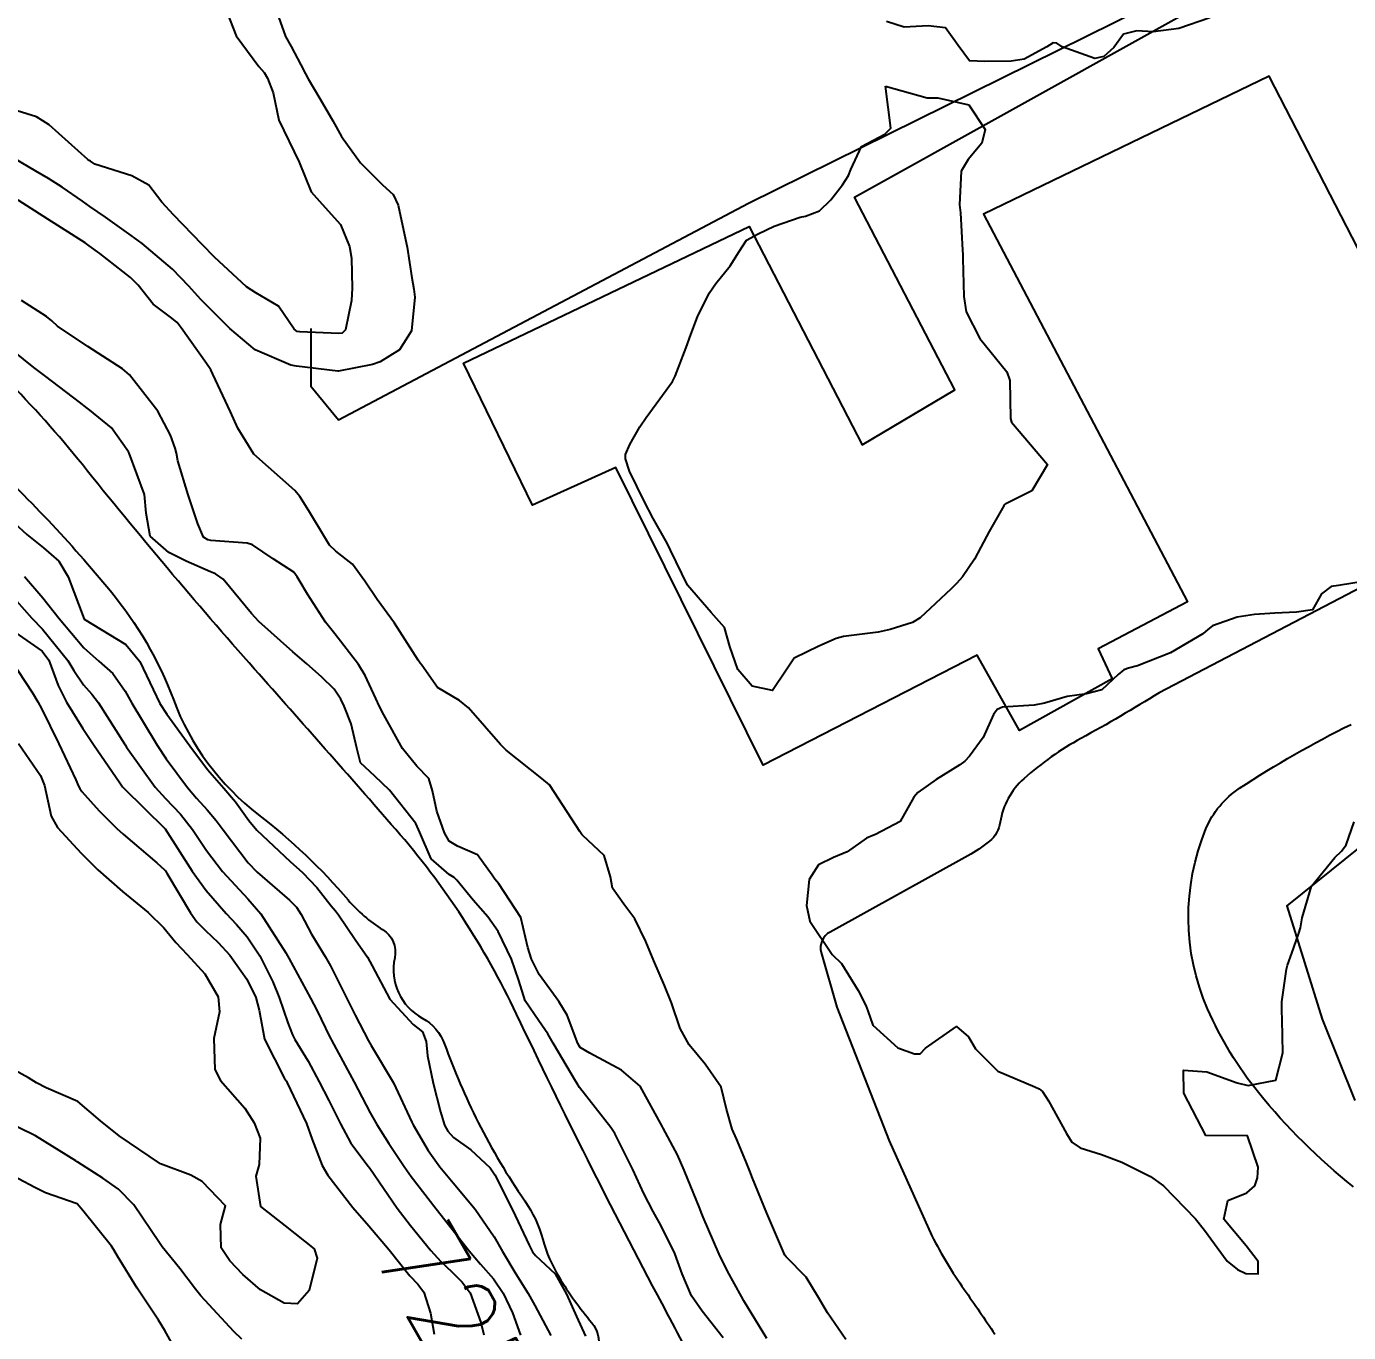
# Model space of a CAD drawing. Header units: metres. Extents: x 318500 to 325275, y 7408834 to 7428799.
# Drawn here: x 322797.9 to 322861.2, y 7418148.9 to 7418211.4 of the extents above; entities that cross this region are included whole.
import ezdxf
from ezdxf.enums import TextEntityAlignment as Align

# ---------------------------------------------------------------- set-up
doc = ezdxf.new("R2010")
doc.units = ezdxf.units.M
doc.header["$MEASUREMENT"] = 0
for name, color, linetype in [('Cotas', 45, 'Continuous'), ('Curvas de Nivel 1m', 11, 'Continuous'), ('Curvas de Nivel 5m', 15, 'Continuous'), ('Divisas', 45, 'Continuous'), ('Edificações', 30, 'Continuous'), ('Hidrografia', 140, 'Continuous'), ('Vias Primárias', 230, 'Continuous')]:
    doc.layers.add(name, color=color, linetype=linetype)
doc.styles.add('Style-STANDARD', font='STANDARD.shx')

msp = doc.modelspace()

# ---------------------------------------------------------------- linework, layer by layer
at = {"layer": 'Curvas de Nivel 1m', "flags": 128}
for points, elevation in [([(322807.228, 7418212.818), (322807.942, 7418210.961), (322809.035, 7418209.494), (322809.29, 7418209.204), (322809.449, 7418208.944), (322809.72, 7418208.239), (322809.994, 7418206.935), (322810.97, 7418204.92), (322811.544, 7418203.499), (322812.071, 7418202.903), (322812.936, 7418201.936), (322813.366, 7418200.886), (322813.466, 7418200.33), (322813.495, 7418198.884), (322813.467, 7418198.301), (322813.178, 7418196.887), (322813.018, 7418196.739), (322812.867, 7418196.71), (322810.995, 7418196.791), (322810.868, 7418196.818), (322810.719, 7418196.922), (322809.971, 7418198.024), (322808.887, 7418198.667), (322808.439, 7418198.955), (322806.911, 7418200.368), (322806.322, 7418200.979), (322804.941, 7418202.4), (322804.398, 7418203.008), (322803.763, 7418203.822), (322802.962, 7418204.27), (322801.19, 7418204.825), (322800.969, 7418204.963), (322800.916, 7418204.997), (322800.846, 7418205.052), (322798.994, 7418206.705), (322798.392, 7418207.089), (322797.006, 7418207.527)], 726), ([(322837.138, 7418148.556), (322836.249, 7418149.835), (322835.823, 7418150.577), (322835.23, 7418151.546), (322834.279, 7418152.522), (322834.22, 7418152.601), (322834.168, 7418152.714), (322833.357, 7418154.61), (322832.662, 7418156.29), (322832.537, 7418156.618), (322832.345, 7418157.099), (322831.891, 7418158.162), (322831.697, 7418158.63), (322831.416, 7418159.593), (322831.168, 7418160.638), (322830.406, 7418161.744), (322829.628, 7418162.662), (322829.204, 7418163.444), (322828.793, 7418164.675), (322828.453, 7418165.514), (322827.934, 7418166.685), (322827.561, 7418167.612), (322827.036, 7418168.695), (322826.507, 7418169.399), (322825.966, 7418170.16), (322825.862, 7418170.71), (322825.557, 7418171.737), (322824.549, 7418172.688), (322824.525, 7418172.706), (322824.503, 7418172.731), (322824.4, 7418172.885), (322823.19, 7418174.751), (322822.946, 7418175.116), (322822.587, 7418175.417), (322820.869, 7418176.777), (322820.604, 7418177.045), (322819.074, 7418178.803), (322818.635, 7418179.15), (322817.592, 7418179.773), (322816.829, 7418180.837), (322816.757, 7418180.944), (322816.654, 7418181.085), (322815.532, 7418182.851), (322814.697, 7418183.985), (322814.112, 7418184.869), (322813.516, 7418185.677), (322812.724, 7418186.296), (322812.423, 7418186.591), (322812.227, 7418186.898), (322811.43, 7418188.23), (322811.002, 7418188.916), (322810.764, 7418189.2), (322808.79, 7418190.94), (322808.029, 7418192.185), (322807.67, 7418192.961), (322806.837, 7418194.772), (322806.734, 7418194.972), (322806.534, 7418195.285), (322805.32, 7418196.993), (322805.117, 7418197.241), (322804.874, 7418197.449), (322803.981, 7418198.114), (322803.254, 7418199.025), (322802.896, 7418199.397), (322801.417, 7418200.54), (322800.918, 7418200.911), (322800.714, 7418201.053), (322798.937, 7418202.193), (322797.511, 7418203.102)], 724), ([(322833.347, 7418148.609), (322832.257, 7418150.408), (322832.132, 7418150.622), (322831.473, 7418151.833), (322831.072, 7418152.638), (322830.306, 7418154.413), (322830.212, 7418154.651), (322830.139, 7418154.827), (322829.394, 7418156.664), (322829.076, 7418157.398), (322828.394, 7418158.679), (322828.361, 7418158.746), (322827.281, 7418160.691), (322826.401, 7418161.455), (322824.875, 7418162.261), (322824.417, 7418162.541), (322824.296, 7418162.732), (322823.788, 7418164.094), (322823.397, 7418164.746), (322822.459, 7418166.036), (322822.082, 7418166.764), (322821.912, 7418167.332), (322821.568, 7418168.769), (322820.516, 7418170.369), (322820.328, 7418170.593), (322820.21, 7418170.785), (322819.504, 7418171.765), (322818.54, 7418172.175), (322818.138, 7418172.41), (322817.914, 7418172.82), (322817.547, 7418173.844), (322817.35, 7418174.828), (322817.176, 7418175.421), (322816.592, 7418176.005), (322815.905, 7418176.847), (322815.021, 7418178.459), (322814.817, 7418178.858), (322814.634, 7418179.242), (322814.119, 7418180.343), (322813.806, 7418180.873), (322812.672, 7418182.335), (322812.222, 7418182.897), (322811.365, 7418184.245), (322810.966, 7418184.916), (322810.871, 7418185.077), (322810.714, 7418185.29), (322809.713, 7418185.937), (322808.727, 7418186.602), (322808.47, 7418186.687), (322806.728, 7418186.804), (322806.592, 7418186.836), (322806.386, 7418186.975), (322806.114, 7418187.605), (322805.646, 7418188.987), (322805.161, 7418190.618), (322805.092, 7418190.995), (322805.032, 7418191.236), (322804.798, 7418191.845), (322804.192, 7418193.006), (322802.836, 7418194.743), (322802.513, 7418195.025), (322800.856, 7418196.101), (322799.4, 7418197.072), (322799.117, 7418197.321), (322798.875, 7418197.539), (322797.674, 7418198.3)], 723), ([(322831.256, 7418148.635), (322830.249, 7418149.92), (322829.752, 7418150.658), (322829.305, 7418151.699), (322828.947, 7418152.67), (322828.3, 7418154.006), (322827.908, 7418154.684), (322827.459, 7418155.552), (322826.935, 7418156.694), (322826.352, 7418157.877), (322826.068, 7418158.416), (322825.884, 7418158.707), (322824.388, 7418160.627), (322824.321, 7418160.731), (322824.213, 7418160.912), (322823.129, 7418162.749), (322822.871, 7418163.2), (322822.431, 7418163.814), (322821.784, 7418164.767), (322821.476, 7418165.749), (322821.127, 7418166.773), (322820.49, 7418168.085), (322819.993, 7418168.788), (322819.3, 7418169.59), (322818.517, 7418170.553), (322818.39, 7418170.683), (322818.152, 7418170.816), (322817.277, 7418171.574), (322816.746, 7418172.837), (322816.556, 7418173.268), (322815.291, 7418174.853), (322814.587, 7418175.524), (322813.893, 7418176.173), (322813.722, 7418176.873), (322813.459, 7418178.036), (322813.123, 7418178.883), (322812.965, 7418179.217), (322812.638, 7418179.686), (322812.035, 7418180.29), (322811.33, 7418180.91), (322810.658, 7418181.485), (322809.034, 7418182.936), (322808.686, 7418183.312), (322807.321, 7418184.961), (322806.958, 7418185.212), (322806.713, 7418185.312), (322805.548, 7418185.817), (322804.722, 7418186.23), (322803.838, 7418187.009), (322803.641, 7418188.117), (322803.555, 7418189.012), (322802.824, 7418190.986), (322802.81, 7418191.02), (322802.79, 7418191.06), (322801.976, 7418192.207), (322800.946, 7418193.048), (322800.811, 7418193.145), (322800.448, 7418193.423), (322798.834, 7418194.656), (322798.271, 7418195.086), (322796.857, 7418196.216)], 722), ([(322796.746, 7418188.182), (322797.929, 7418187.088), (322798.724, 7418186.46), (322799.461, 7418185.812), (322799.909, 7418185.062), (322800.68, 7418183.05), (322802.662, 7418181.835), (322803.335, 7418181.013), (322803.974, 7418179.669), (322804.301, 7418179.003), (322804.622, 7418178.495), (322805.733, 7418176.983), (322806.583, 7418175.848), (322807.355, 7418174.958), (322807.915, 7418174.301), (322808.555, 7418173.401), (322808.934, 7418172.936), (322810.528, 7418171.442), (322811.124, 7418170.911), (322811.81, 7418170.201), (322812.504, 7418169.319), (322812.701, 7418169.086), (322812.853, 7418168.885), (322813.642, 7418167.713), (322814.242, 7418166.863), (322814.464, 7418166.452), (322815.305, 7418164.851), (322816.428, 7418163.644), (322816.873, 7418163.282), (322817.042, 7418162.831), (322817.105, 7418162.134), (322817.381, 7418160.825), (322817.727, 7418159.462), (322817.925, 7418158.817), (322818.074, 7418158.531), (322818.354, 7418158.236), (322819.185, 7418157.634), (322820.115, 7418156.783), (322820.335, 7418156.45), (322821.179, 7418154.771), (322821.972, 7418153.076), (322822.13, 7418152.762), (322822.278, 7418152.575), (322823.224, 7418151.7), (322823.769, 7418150.737), (322824.244, 7418149.658), (322824.673, 7418148.723)], 722), ([(322797.811, 7418185.089), (322798.695, 7418184.06), (322799.474, 7418183.068), (322800.659, 7418181.677), (322801.378, 7418181.039), (322802.05, 7418180.435), (322802.636, 7418179.596), (322802.962, 7418179.017), (322803.459, 7418178.17), (322804.163, 7418177.004), (322804.59, 7418176.354), (322805.614, 7418174.984), (322806.057, 7418174.47), (322806.559, 7418173.908), (322806.996, 7418173.405), (322807.333, 7418172.958), (322808.527, 7418171.377), (322808.948, 7418170.936), (322810.5, 7418169.587), (322810.836, 7418169.256), (322811.06, 7418168.911), (322811.551, 7418167.969), (322812.205, 7418166.894), (322812.463, 7418166.444), (322813.247, 7418164.878), (322813.646, 7418164.085), (322814.282, 7418162.862), (322814.417, 7418162.63), (322815.479, 7418160.849), (322816.362, 7418158.963), (322816.422, 7418158.839), (322817.134, 7418157.614), (322817.701, 7418156.82), (322818.329, 7418156.06), (322819.39, 7418154.794), (322820.291, 7418153.481), (322820.691, 7418152.776), (322821.338, 7418151.701), (322821.923, 7418150.763), (322822.251, 7418150.191), (322823.011, 7418148.748)], 723), ([(322796.705, 7418184.743), (322798.162, 7418183.085), (322798.672, 7418182.567), (322799.893, 7418181.061), (322800.175, 7418180.587), (322800.638, 7418179.893), (322801.041, 7418179.451), (322801.352, 7418179.039), (322802.601, 7418177.068), (322802.632, 7418177.02), (322802.698, 7418176.92), (322804.067, 7418175.005), (322804.565, 7418174.455), (322805.283, 7418173.714), (322805.862, 7418172.98), (322806.535, 7418171.971), (322807.3, 7418170.958), (322808.501, 7418169.661), (322809.133, 7418168.934), (322810.323, 7418167.07), (322810.41, 7418166.921), (322810.468, 7418166.819), (322811.514, 7418164.904), (322811.824, 7418164.292), (322812.422, 7418163.064), (322812.479, 7418162.947), (322812.51, 7418162.889), (322812.623, 7418162.681), (322813.601, 7418160.872), (322814.368, 7418159.418), (322814.684, 7418158.857), (322815.253, 7418157.949), (322815.992, 7418156.843), (322816.333, 7418156.36), (322817.523, 7418154.822), (322818.295, 7418153.834), (322819.1, 7418152.798), (322819.648, 7418152.164), (322820.267, 7418151.459), (322820.736, 7418150.775), (322821.178, 7418149.839), (322821.558, 7418148.767)], 724), ([(322862.085, 7418184.871), (322860.716, 7418184.647), (322860.37, 7418184.601), (322859.894, 7418184.262), (322859.472, 7418183.495), (322858.697, 7418183.385), (322857.666, 7418183.325), (322856.694, 7418183.264), (322855.865, 7418183.146), (322854.686, 7418182.721), (322854.466, 7418182.551), (322854.219, 7418182.337), (322852.671, 7418181.428), (322851.094, 7418180.813), (322850.663, 7418180.697), (322850.439, 7418180.616), (322850.172, 7418180.395), (322849.386, 7418179.665), (322848.646, 7418179.474), (322847.73, 7418179.337), (322846.639, 7418179.023), (322846.154, 7418178.931), (322844.635, 7418178.827), (322844.381, 7418178.726), (322844.197, 7418178.474), (322843.71, 7418177.383), (322843.059, 7418176.485), (322842.834, 7418176.251), (322842.596, 7418176.076), (322841.457, 7418175.375), (322840.582, 7418174.743), (322840.391, 7418174.523), (322839.739, 7418173.356), (322838.553, 7418172.728), (322838.418, 7418172.686), (322838.123, 7418172.554), (322837.196, 7418171.907), (322836.536, 7418171.641), (322835.829, 7418171.282), (322835.372, 7418170.587), (322835.248, 7418169.329), (322835.406, 7418168.586), (322836.476, 7418166.987), (322836.918, 7418166.563), (322837.728, 7418165.274), (322838.092, 7418164.545), (322838.191, 7418164.297), (322838.431, 7418163.613), (322839.619, 7418162.528), (322840.416, 7418162.232), (322840.693, 7418162.239), (322840.94, 7418162.512), (322842.431, 7418163.542), (322842.998, 7418163.053), (322843.337, 7418162.476), (322844.404, 7418161.411), (322846.178, 7418160.658), (322846.392, 7418160.567), (322846.54, 7418160.438), (322846.829, 7418159.988), (322847.688, 7418158.42), (322847.953, 7418158.013), (322848.353, 7418157.743), (322849.377, 7418157.422), (322850.347, 7418157.049), (322851.715, 7418156.366), (322852.333, 7418155.923), (322853.87, 7418154.337), (322854.302, 7418153.796), (322855.393, 7418152.313), (322855.874, 7418151.904), (322856.274, 7418151.715), (322856.869, 7418151.699), (322856.87, 7418152.294), (322856.291, 7418153.048), (322855.223, 7418154.316), (322855.42, 7418155.217), (322856.329, 7418155.584), (322856.715, 7418155.916), (322856.841, 7418156.295), (322856.866, 7418156.816), (322856.36, 7418158.31), (322854.36, 7418158.33), (322853.311, 7418160.346), (322853.296, 7418161.457), (322854.406, 7418161.371), (322855.863, 7418160.85), (322856.396, 7418160.715), (322857.71, 7418160.98), (322858.055, 7418162.285), (322858.024, 7418163.874), (322857.998, 7418164.287), (322858.002, 7418164.731), (322858.219, 7418166.284), (322858.271, 7418166.485), (322858.482, 7418167.054), (322858.804, 7418167.967), (322858.904, 7418168.274), (322858.982, 7418168.75), (322859.421, 7418170.266), (322860.541, 7418171.637), (322860.856, 7418171.936), (322861.076, 7418172.245), (322861.466, 7418173.341)], 724), ([(322797.167, 7418181.095), (322798.207, 7418179.511), (322798.451, 7418179.082), (322798.625, 7418178.76), (322799.452, 7418177.067), (322800.28, 7418175.349), (322800.409, 7418175.052), (322800.459, 7418174.941), (322800.567, 7418174.795), (322801.393, 7418173.872), (322802.244, 7418173.025), (322802.546, 7418172.746), (322804.154, 7418171.375), (322804.521, 7418171.047), (322804.558, 7418170.999), (322804.635, 7418170.882), (322805.763, 7418168.981), (322806.066, 7418168.557), (322806.482, 7418168.146), (322807.085, 7418167.57), (322807.638, 7418166.952), (322808.453, 7418165.814), (322808.89, 7418164.935), (322809.042, 7418164.323), (322809.306, 7418162.931), (322810.26, 7418161.053), (322810.35, 7418160.92), (322810.389, 7418160.849), (322811.317, 7418158.906), (322811.59, 7418158.139), (322812.06, 7418156.894), (322812.333, 7418156.422), (322813.541, 7418154.872), (322814.297, 7418153.997), (322815.266, 7418152.85), (322816.268, 7418151.601), (322816.637, 7418151.208), (322816.935, 7418150.83), (322817.252, 7418149.818), (322817.427, 7418148.822)], 726), ([(322797.527, 7418177.091), (322798.577, 7418175.552), (322798.769, 7418175.077), (322799.097, 7418173.614), (322799.39, 7418173.067), (322800.532, 7418171.848), (322801.331, 7418171.038), (322802.505, 7418170.005), (322803.735, 7418169.008), (322804.483, 7418168.267), (322805.056, 7418167.572), (322805.608, 7418166.983), (322806.456, 7418166.06), (322807.086, 7418164.96), (322807.145, 7418164.244), (322806.879, 7418162.963), (322806.922, 7418161.489), (322807.198, 7418160.958), (322808.37, 7418159.637), (322808.815, 7418158.935), (322809.094, 7418158.192), (322809.056, 7418156.933), (322808.892, 7418156.374), (322809.111, 7418154.932), (322810.296, 7418153.995), (322811.684, 7418152.899), (322811.833, 7418152.454), (322811.437, 7418150.902), (322810.89, 7418150.271), (322810.251, 7418150.301), (322809.112, 7418150.931), (322808.267, 7418151.673), (322807.653, 7418152.329), (322807.227, 7418152.956), (322807.193, 7418154.06), (322807.444, 7418154.953), (322806.327, 7418156.122), (322805.78, 7418156.427), (322804.33, 7418156.972), (322804.274, 7418157.001), (322802.349, 7418158.302), (322801.459, 7418159.034), (322800.374, 7418159.961), (322798.852, 7418160.604), (322798.386, 7418160.844), (322798.006, 7418161.084), (322796.399, 7418161.964)], 727), ([(322808.225, 7418148.583), (322807.838, 7418148.946), (322806.255, 7418150.653), (322805.994, 7418150.974), (322805.25, 7418151.966), (322804.412, 7418152.998), (322804.283, 7418153.183), (322803.058, 7418155.013), (322802.317, 7418155.756), (322801.571, 7418156.28), (322800.362, 7418157.05), (322800.33, 7418157.073), (322800.267, 7418157.115), (322798.349, 7418158.317), (322796.743, 7418159.096)], 726)]:
    msp.add_lwpolyline(points, dxfattribs=dict(at, elevation=elevation))
at = {"layer": 'Curvas de Nivel 5m', "elevation": 725, "flags": 128}
for points in [[(322809.897, 7418212.108), (322810.312, 7418210.931), (322810.574, 7418210.456), (322811.037, 7418209.585), (322811.261, 7418209.146), (322811.394, 7418208.915), (322811.954, 7418207.968), (322812.57, 7418206.896), (322812.989, 7418206.149), (322813.906, 7418204.881), (322814.96, 7418203.832), (322815.463, 7418203.371), (322815.706, 7418202.859), (322815.905, 7418201.886), (322816.131, 7418200.852), (322816.361, 7418199.385), (322816.448, 7418198.847), (322816.494, 7418198.454), (322816.336, 7418196.848), (322815.771, 7418195.942), (322814.847, 7418195.363), (322814.482, 7418195.237), (322812.84, 7418194.911), (322812.82, 7418194.91), (322810.843, 7418195.147), (322810.567, 7418195.202), (322808.855, 7418195.941), (322807.646, 7418196.962), (322806.877, 7418197.718), (322806.251, 7418198.346), (322805.688, 7418198.988), (322804.902, 7418199.796), (322803.45, 7418201.022), (322802.926, 7418201.417), (322801.698, 7418202.283), (322800.946, 7418202.802), (322800.585, 7418203.055), (322799.615, 7418203.728), (322798.961, 7418204.132), (322798.362, 7418204.487), (322797.305, 7418205.105)], [(322854.558, 7418211.821), (322853.07, 7418211.311), (322851.846, 7418211.157), (322851.068, 7418211.207), (322850.423, 7418211.04), (322849.967, 7418210.401), (322849.486, 7418209.973), (322849.052, 7418209.888), (322847.495, 7418210.433), (322847.235, 7418210.611), (322847.062, 7418210.638), (322846.747, 7418210.445), (322845.661, 7418209.851), (322845.049, 7418209.761), (322843.786, 7418209.745), (322843.049, 7418209.777), (322842.51, 7418210.498), (322841.907, 7418211.346), (322841.069, 7418211.444), (322839.917, 7418211.386), (322839.071, 7418211.649)], [(322797.348, 7418182.415), (322798.656, 7418181.511), (322798.979, 7418181.075), (322799.431, 7418179.862), (322799.826, 7418179.062), (322800.611, 7418177.809), (322801.113, 7418177.042), (322802.381, 7418175.215), (322802.509, 7418175.021), (322802.536, 7418174.987), (322802.569, 7418174.953), (322804.55, 7418173), (322805.84, 7418170.98), (322806.506, 7418170.049), (322807.463, 7418168.955), (322807.968, 7418168.431), (322808.479, 7418167.84), (322809.08, 7418166.934), (322809.705, 7418165.674), (322810.008, 7418164.924), (322810.422, 7418163.712), (322810.64, 7418163.143), (322810.76, 7418162.915), (322811.39, 7418161.89), (322811.919, 7418160.897), (322812.377, 7418160.009), (322812.941, 7418158.881), (322813.439, 7418157.961), (322814.269, 7418156.861), (322814.339, 7418156.767), (322815.663, 7418154.846), (322816.298, 7418154.016), (322817.26, 7418152.825), (322817.746, 7418152.29), (322818.27, 7418151.807), (322818.773, 7418151.31), (322819.143, 7418150.797), (322819.658, 7418149.37), (322819.811, 7418148.786)], [(322804.939, 7418148.269), (322804.541, 7418148.995), (322804.237, 7418149.485), (322803.217, 7418151.01), (322802.275, 7418152.544), (322802.1, 7418152.845), (322801.98, 7418153.024), (322800.616, 7418154.734), (322800.337, 7418155.05), (322798.827, 7418155.585), (322798.318, 7418155.839), (322796.75, 7418156.672)]]:
    msp.add_lwpolyline(points, dxfattribs=at)
msp.add_lwpolyline([(322839.03, 7418208.55), (322841.022, 7418208.002), (322841.532, 7418208.002), (322843.018, 7418207.669), (322843.808, 7418206.482), (322843.648, 7418205.829), (322842.986, 7418205.054), (322842.647, 7418204.495), (322842.575, 7418202.876), (322842.618, 7418202.495), (322842.711, 7418200.705), (322842.725, 7418200.493), (322842.733, 7418200.308), (322842.788, 7418198.492), (322842.889, 7418197.757), (322843.543, 7418196.483), (322844.846, 7418194.883), (322844.981, 7418194.468), (322845.009, 7418192.654), (322845.06, 7418192.466), (322846.79, 7418190.44), (322846.03, 7418189.193), (322844.761, 7418188.551), (322844.721, 7418188.51), (322844.697, 7418188.471), (322843.988, 7418187.238), (322843.59, 7418186.482), (322843.294, 7418185.922), (322842.719, 7418185.072), (322842.446, 7418184.762), (322842.172, 7418184.498), (322841.417, 7418183.792), (322840.689, 7418183.107), (322840.326, 7418182.885), (322839.258, 7418182.541), (322838.679, 7418182.415), (322837.024, 7418182.22), (322836.676, 7418182.12), (322835.837, 7418181.748), (322834.666, 7418181.168), (322834.284, 7418180.606), (322833.627, 7418179.634), (322832.648, 7418179.834), (322831.966, 7418180.637), (322831.577, 7418181.735), (322831.32, 7418182.644), (322830.691, 7418183.363), (322829.554, 7418184.667), (322828.735, 7418186.339), (322828.581, 7418186.682), (322827.915, 7418187.856), (322827.477, 7418188.699), (322826.781, 7418190.133), (322826.58, 7418190.712), (322826.585, 7418190.92), (322826.8, 7418191.405), (322827.267, 7418192.249), (322827.567, 7418192.699), (322828.837, 7418194.42), (322828.966, 7418194.678), (322829.487, 7418196.044), (322829.719, 7418196.667), (322830.037, 7418197.509), (322830.588, 7418198.655), (322830.905, 7418199.118), (322831.593, 7418199.963), (322832.024, 7418200.639), (322832.384, 7418201.179), (322832.933, 7418201.493), (322833.699, 7418201.858), (322834.945, 7418202.279), (322835.206, 7418202.336), (322835.869, 7418202.586), (322836.418, 7418203.118), (322836.969, 7418203.831), (322837.254, 7418204.289), (322837.369, 7418204.566), (322837.877, 7418205.675), (322838.997, 7418206.253), (322839.288, 7418206.546), (322839.03, 7418208.55)], close=True, dxfattribs=at)
at = {"layer": 'Divisas'}
msp.add_lwpolyline([(322811.526, 7418196.958), (322811.526, 7418194.194), (322812.847, 7418192.592), (322832.472, 7418202.958), (322866.152, 7418219.614), (322908.436, 7418241.552), (322953.507, 7418265.491), (322981.415, 7418281.161), (322995.355, 7418290.218), (322979.542, 7418312.637), (322996.674, 7418331.556), (323000.871, 7418335.252), (323018.915, 7418351.347), (323068.854, 7418398.244), (323090.184, 7418423.493), (323111.227, 7418450.776), (323141.323, 7418496.984), (323143.689, 7418496.889)], dxfattribs=at)
at = {"layer": 'Edificações'}
for points in [[(322864.82, 7418194.65), (322857.391, 7418209.037), (322843.718, 7418202.435), (322853.488, 7418183.87), (322849.205, 7418181.618), (322849.881, 7418180.192), (322845.448, 7418177.715), (322843.419, 7418181.318), (322833.181, 7418176.049), (322826.117, 7418190.309), (322822.134, 7418188.507), (322818.823, 7418195.296), (322832.503, 7418201.844), (322837.921, 7418191.388), (322842.355, 7418194.015), (322837.545, 7418203.247), (322859.572, 7418215.502), (322890.354, 7418230.731)], [(322868.032, 7418177.199), (322858.244, 7418169.319), (322859.938, 7418163.895), (322861.499, 7418159.997)]]:
    msp.add_lwpolyline(points, dxfattribs=at)
at = {"layer": 'Hidrografia'}
for points in [[(322832.248, 7418142.762, 0.004503), (322828.338, 7418150.277, -0.01155), (322821.373, 7418164.138, 0.068815), (322815.584, 7418172.976, 0.002016), (322808.834, 7418180.65, -0.012607), (322800.585, 7418190.44, 0.054198), (322792.816, 7418198.242, 0.107198), (322788.985, 7418200.167, -0.0084), (322780.367, 7418202.542, 0.059937), (322768.68, 7418204.499, -0.0278), (322752.456, 7418206.156, -0.081248), (322744.828, 7418208.68, -0.081248)], [(322737.775, 7418204.632, 0.04885), (322741.81, 7418203.241, 0.004748), (322749.184, 7418201.554, 0.061261), (322761.091, 7418200.443, -0.067561), (322770.878, 7418199.406, 0.235039), (322775.218, 7418200.382, -0.317348), (322778.226, 7418200.587, 0.047136), (322787.207, 7418196.226, -0.098058), (322795.743, 7418190.952, -0.032877), (322801.931, 7418184.393, -0.083006), (322804.941, 7418179.193, 0.139758), (322809.02, 7418173.679, -0.052057), (322813.305, 7418169.605, 0.077871), (322814.961, 7418168.185, -0.318029), (322815.538, 7418166.827, 0.333311), (322816.856, 7418163.947, -0.184367), (322817.928, 7418162.695, 0.030926), (322819.535, 7418158.95, 0.034512), (322821.759, 7418155.206, -0.084158), (322822.625, 7418153.354, 0.069513), (322823.408, 7418151.544, 0.037866), (322824.973, 7418149.363, -0.238775), (322825.261, 7418148.128, 0.220531)]]:
    msp.add_lwpolyline(points, format="xyb", dxfattribs=at)
at = {"layer": 'Vias Primárias'}
for points in [[(323715.644, 7420145.548, 0), (323709.04, 7420132.939)], [(323831.088, 7420001.787, 0), (323833.844, 7420008.443, 0.220888)], [(322871.755, 7418055.651, 0.000002), (322880.943, 7418048.886, -0.018146)], [(322865.415, 7418186.457), (322852.127, 7418179.52, -0.015027), (322848.388, 7418177.333, 0.057297), (322845.653, 7418175.407, 0.17487), (322844.522, 7418173.319, -0.18532), (322844.005, 7418172.41, -0.045657), (322842.972, 7418171.708), (322836.384, 7418168.066, 0.36022), (322835.953, 7418167.087), (322836.698, 7418164.463), (322839.21, 7418158.065), (322841.249, 7418153.522, 0.032965), (322842.798, 7418150.961, -0.004815), (322844.262, 7418148.823, 0.087246)], [(322861.433, 7418155.868, -0.054624), (322856.887, 7418160.378, -0.067145), (322854.451, 7418164.387, -0.203975), (322854.369, 7418173, -0.150342), (322855.984, 7418174.952, -0.030216), (322861.315, 7418178.008)]]:
    msp.add_lwpolyline(points, format="xyb", dxfattribs=at)

# ---------------------------------------------------------------- texts
at = {"layer": 'Cotas', "style": 'Style-STANDARD'}
msp.add_text('725', height=4, rotation=299.78019, dxfattribs=at).set_placement((322818.439, 7418149.658, 725), align=Align.MIDDLE_CENTER)

doc.saveas('drawing.dxf')
